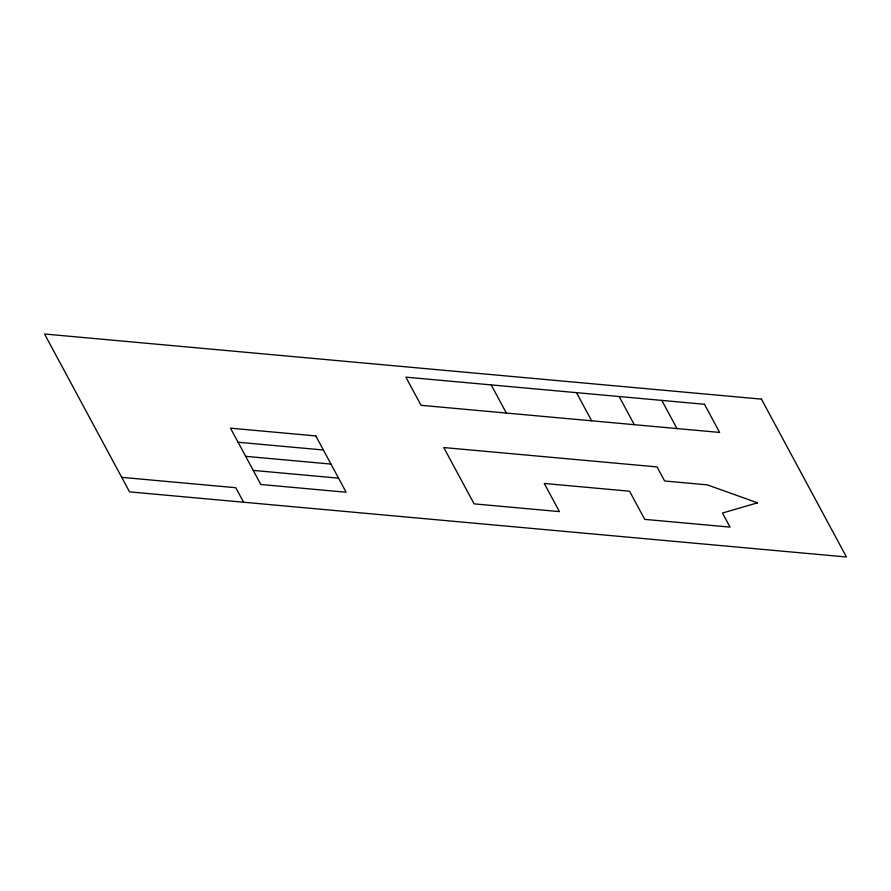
<?xml version="1.0" encoding="UTF-8"?>
<svg xmlns="http://www.w3.org/2000/svg" width="891" height="891" viewBox="0 0 891 891"><rect width="100%" height="100%" fill="white"/><g stroke="black" fill="none" stroke-linecap="round" stroke-linejoin="round"><path stroke-width="1.34" d="M238.075 442.248L323.388 450M245.66 456.326L330.973 464.077M253.233 470.403L338.547 478.155M121.733 477.353L235.792 487.722L243.611 502.223M661.813 400.404L676.971 428.56M619.156 396.528L634.314 424.684M576.499 392.653L591.657 420.808M491.186 384.901L506.344 413.056M757.539 502.825L722.456 513.038L730.041 527.116L644.728 519.364L629.569 491.208L544.256 483.457L559.414 511.612L474.101 503.861L443.774 447.549L657.057 466.917L664.641 480.995L707.298 484.871L757.539 502.825M761.449 399.135L44.55 334.002L129.551 491.865L846.45 556.998L761.449 399.135M704.469 404.28L405.873 377.149L421.031 405.305L719.627 432.436L704.469 404.28M315.804 435.922L230.491 428.17L260.818 484.481L346.131 492.233L315.804 435.922"/></g></svg>
